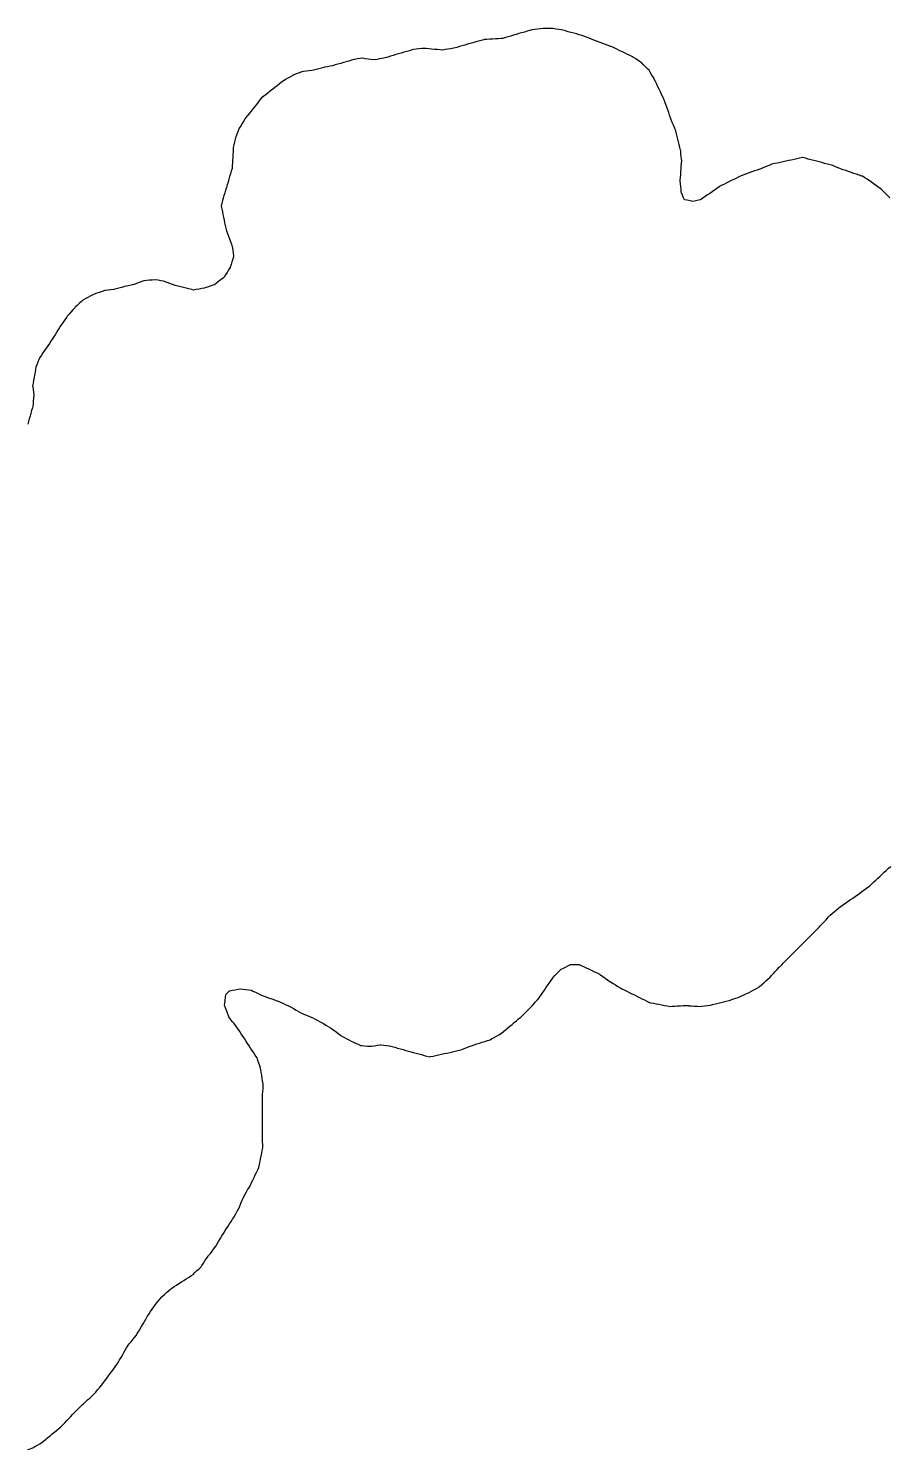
# Model space of a CAD drawing. Header units: millimetres. Extents: x 0 to 3094, y 578 to 2491.
# Drawn here: x 795 to 1100, y 1949 to 2452 of the extents above; entities that cross this region are included whole.
import ezdxf

# ---------------------------------------------------------------- set-up
doc = ezdxf.new("R2010")
doc.units = ezdxf.units.MM
doc.layers.add('ALL_ISLANDS', color=7, linetype='Continuous')
doc.layers.add('OUTLINE_ISLAND_04', color=7, linetype='Continuous')

msp = doc.modelspace()

# ---------------------------------------------------------------- linework, layer by layer
at = {"layer": 'ALL_ISLANDS'}
for points in [[(1100.3611, 2391.8703), (1099.654, 2392.5774), (1098.9469, 2393.2845), (1098.2398, 2393.9916), (1097.5327, 2394.6988), (1096.9538, 2395.1339), (1096.1545, 2395.7347), (1095.3551, 2396.3356), (1094.5557, 2396.9364), (1093.7564, 2397.5373), (1093.2084, 2397.8818), (1092.3619, 2398.4142), (1091.5154, 2398.9466), (1090.6689, 2399.4789), (1090.5294, 2399.5262), (1089.5824, 2399.8474), (1088.6353, 2400.1686), (1087.6883, 2400.4898), (1086.7413, 2400.811), (1085.7943, 2401.1322), (1084.8473, 2401.4534), (1083.9003, 2401.7746), (1082.9532, 2402.0957), (1082.0927, 2402.4632), (1081.1731, 2402.856), (1080.2534, 2403.2487), (1080.2205, 2403.2575), (1079.2544, 2403.5158), (1078.2884, 2403.7741), (1077.3223, 2404.0324), (1076.3562, 2404.2907), (1075.3902, 2404.549), (1074.4241, 2404.8073), (1073.458, 2405.0656), (1072.492, 2405.3239), (1071.5259, 2405.5822), (1070.5599, 2405.8405), (1069.5938, 2406.0988), (1069.4367, 2406.0648), (1068.4594, 2405.8528), (1067.4821, 2405.6409), (1066.5048, 2405.4289), (1065.5276, 2405.217), (1064.5503, 2405.005), (1063.573, 2404.7931), (1062.5957, 2404.5812), (1061.6184, 2404.3692), (1060.6411, 2404.1573), (1059.6639, 2403.9453), (1058.6866, 2403.7334), (1058.2199, 2403.5453), (1057.2923, 2403.1716), (1056.3648, 2402.7978), (1055.4373, 2402.4241), (1055.271, 2402.364), (1054.3306, 2402.0239), (1053.3902, 2401.6838), (1052.4498, 2401.3438), (1051.5094, 2401.0037), (1050.569, 2400.6636), (1049.6286, 2400.3236), (1048.6882, 2399.9835), (1047.7478, 2399.6434), (1046.9751, 2399.259), (1046.0798, 2398.8136), (1045.1845, 2398.3681), (1044.2892, 2397.9227), (1043.3939, 2397.4772), (1042.4985, 2397.0318), (1041.6032, 2396.5864), (1040.7079, 2396.1409), (1040.0131, 2395.6696), (1039.1855, 2395.1082), (1038.3579, 2394.5469), (1037.5303, 2393.9855), (1036.7028, 2393.4242), (1035.8752, 2392.8628), (1035.0476, 2392.3015), (1034.22, 2391.7401), (1033.3924, 2391.1788), (1032.6753, 2391.0144), (1031.7006, 2390.7909), (1030.7259, 2390.5675), (1030.6622, 2390.5798), (1029.6804, 2390.7697), (1028.6985, 2390.9595), (1027.7167, 2391.1493), (1027.4175, 2391.8277), (1027.0138, 2392.7426), (1026.6102, 2393.6575), (1026.5904, 2393.8561), (1026.4913, 2394.8512), (1026.3922, 2395.8463), (1026.2931, 2396.8413), (1026.194, 2397.8364), (1026.2126, 2398.0794), (1026.2888, 2399.0765), (1026.3651, 2400.0736), (1026.4413, 2401.0707), (1026.5176, 2402.0678), (1026.5938, 2403.0649), (1026.67, 2404.0619), (1026.7463, 2405.059), (1026.7004, 2405.47), (1026.5894, 2406.4639), (1026.4784, 2407.4577), (1026.3674, 2408.4515), (1026.301, 2408.7193), (1026.0603, 2409.6899), (1025.8196, 2410.6605), (1025.5789, 2411.6311), (1025.3382, 2412.6017), (1025.0975, 2413.5722), (1024.8568, 2414.5428), (1024.616, 2415.5134), (1024.5176, 2415.7607), (1024.1476, 2416.6897), (1023.7777, 2417.6188), (1023.4077, 2418.5478), (1023.0377, 2419.4769), (1022.8005, 2420.1382), (1022.4628, 2421.0795), (1022.1252, 2422.0208), (1021.7876, 2422.9621), (1021.45, 2423.9034), (1021.1123, 2424.8446), (1020.7747, 2425.7859), (1020.4371, 2426.7272), (1020.044, 2427.5529), (1019.6142, 2428.4558), (1019.1844, 2429.3587), (1018.7546, 2430.2617), (1018.3249, 2431.1646), (1017.8951, 2432.0675), (1017.4653, 2432.9704), (1017.0355, 2433.8734), (1016.7069, 2434.4228), (1016.1937, 2435.281), (1015.6805, 2436.1393), (1015.1673, 2436.9975), (1014.6528, 2437.5276), (1013.9563, 2438.2451), (1013.2597, 2438.9626), (1012.5632, 2439.6801), (1012.1902, 2439.9258), (1011.355, 2440.4757), (1010.5198, 2441.0257), (1009.6846, 2441.5757), (1009.3568, 2441.7361), (1008.4586, 2442.1757), (1007.5604, 2442.6153), (1006.6622, 2443.0549), (1005.764, 2443.4945), (1004.8658, 2443.934), (1003.9676, 2444.3736), (1003.0694, 2444.8132), (1002.1712, 2445.2528), (1001.658, 2445.4398), (1000.7184, 2445.7822), (999.7788, 2446.1245), (998.8392, 2446.4669), (997.8997, 2446.8092), (996.9601, 2447.1516), (996.0205, 2447.4939), (995.0809, 2447.8363), (994.5244, 2448.0714), (993.6032, 2448.4605), (992.6821, 2448.8497), (991.7609, 2449.2388), (991.4029, 2449.3369), (990.4385, 2449.6013), (989.474, 2449.8656), (988.5096, 2450.1299), (987.5452, 2450.3943), (986.5807, 2450.6586), (985.6163, 2450.923), (984.6519, 2451.1873), (984.2019, 2451.2592), (983.2144, 2451.4171), (982.2269, 2451.5749), (981.2395, 2451.7328), (980.8875, 2451.7414), (979.8878, 2451.7659), (978.8881, 2451.7905), (977.8884, 2451.815), (977.7059, 2451.7947), (976.7121, 2451.684), (975.7182, 2451.5733), (974.7244, 2451.4625), (973.7305, 2451.3518), (972.9511, 2451.1193), (971.9928, 2450.8335), (971.0345, 2450.5476), (970.0763, 2450.2618), (969.118, 2449.9759), (968.1597, 2449.69), (967.2015, 2449.4042), (966.2432, 2449.1183), (965.2849, 2448.8325), (964.3266, 2448.5466), (963.3684, 2448.2607), (962.7925, 2448.2255), (961.7944, 2448.1643), (960.7963, 2448.1032), (959.7981, 2448.0421), (958.8, 2447.9809), (957.8019, 2447.9198), (956.8037, 2447.8587), (956.7048, 2447.8307), (955.7425, 2447.5585), (954.7803, 2447.2863), (953.818, 2447.0142), (952.8558, 2446.742), (951.8935, 2446.4699), (950.9313, 2446.1977), (949.969, 2445.9255), (949.0068, 2445.6534), (948.0445, 2445.3812), (947.0823, 2445.1091), (946.12, 2444.8369), (945.9473, 2444.8078), (944.9612, 2444.6416), (943.9751, 2444.4754), (942.989, 2444.3092), (942.0029, 2444.143), (941.2128, 2444.2123), (940.2166, 2444.2998), (939.2204, 2444.3873), (938.2243, 2444.4748), (937.2281, 2444.5623), (936.2319, 2444.6498), (935.2358, 2444.7373), (934.7325, 2444.6795), (933.739, 2444.5656), (932.7455, 2444.4517), (931.752, 2444.3378), (931.3092, 2444.2082), (930.3494, 2443.9274), (929.3896, 2443.6466), (928.4299, 2443.3658), (927.4701, 2443.0849), (926.5103, 2442.8041), (925.5506, 2442.5233), (924.5908, 2442.2425), (923.6311, 2441.9617), (922.6713, 2441.6809), (921.7115, 2441.4001), (920.7518, 2441.1192), (919.8829, 2440.991), (918.8937, 2440.8449), (917.9044, 2440.6988), (917.7114, 2440.7236), (916.7195, 2440.8507), (915.7276, 2440.9778), (914.7357, 2441.105), (913.7438, 2441.2321), (912.9158, 2441.1238), (911.9242, 2440.994), (910.9327, 2440.8643), (910.8244, 2440.8329), (909.8639, 2440.5547), (908.9034, 2440.2764), (907.9429, 2439.9981), (906.9824, 2439.7198), (906.0219, 2439.4415), (905.0614, 2439.1633), (904.1009, 2438.885), (903.1404, 2438.6067), (902.3041, 2438.4442), (901.3224, 2438.2535), (900.3408, 2438.0627), (900.2308, 2438.0333), (899.2648, 2437.7747), (898.2988, 2437.5162), (897.3328, 2437.2577), (896.3668, 2436.9991), (895.8086, 2436.9357), (894.815, 2436.8227), (893.8214, 2436.7097), (892.8278, 2436.5968), (892.2754, 2436.4018), (891.3325, 2436.0689), (890.3895, 2435.736), (889.4466, 2435.403), (889.0936, 2435.1974), (888.2296, 2434.6939), (887.3656, 2434.1904), (886.5016, 2433.6869), (885.6376, 2433.1834), (885.103, 2432.7623), (884.3174, 2432.1434), (883.5319, 2431.5246), (882.7464, 2430.9058), (881.9609, 2430.2869), (881.1753, 2429.6681), (880.3898, 2429.0493), (879.6043, 2428.4304), (878.8188, 2427.8116), (878.0333, 2427.1928), (877.4587, 2426.4733), (876.8347, 2425.6919), (876.2107, 2424.9105), (875.5867, 2424.1291), (874.9626, 2423.3477), (874.3386, 2422.5663), (873.7146, 2421.7849), (873.0906, 2421.0035), (872.4666, 2420.2221), (872.251, 2419.8853), (871.7119, 2419.0431), (871.1727, 2418.2008), (870.6336, 2417.3586), (870.0945, 2416.5164), (869.8509, 2415.9085), (869.479, 2414.9802), (869.107, 2414.0519), (868.7351, 2413.1237), (868.6222, 2412.5938), (868.4138, 2411.6157), (868.2054, 2410.6377), (867.9969, 2409.6597), (867.9678, 2409.16), (867.9096, 2408.1617), (867.8513, 2407.1634), (867.7931, 2406.1651), (867.7349, 2405.1668), (867.6766, 2404.1685), (867.6184, 2403.1702), (867.5602, 2402.1719), (867.2885, 2401.2674), (867.0009, 2400.3096), (866.7132, 2399.3519), (866.4256, 2398.3941), (866.138, 2397.4364), (865.8503, 2396.4787), (865.5627, 2395.5209), (865.2751, 2394.5632), (864.9874, 2393.6054), (864.6998, 2392.6477), (864.4122, 2391.69), (864.2161, 2390.8756), (863.9821, 2389.9034), (863.7481, 2388.9312), (863.758, 2388.8827), (863.9575, 2387.9028), (864.1571, 2386.9229), (864.3567, 2385.943), (864.5563, 2384.9632), (864.7559, 2383.9833), (864.9555, 2383.0034), (865.1551, 2382.0235), (865.3547, 2381.0436), (865.6583, 2380.189), (865.993, 2379.2467), (866.3277, 2378.3044), (866.6624, 2377.362), (866.9971, 2376.4197), (867.3318, 2375.4774), (867.6665, 2374.5351), (867.7098, 2374.2143), (867.8436, 2373.2233), (867.9774, 2372.2323), (868.1112, 2371.2413), (868.077, 2371.1251), (867.7945, 2370.1658), (867.512, 2369.2066), (867.2295, 2368.2473), (866.947, 2367.288), (866.8486, 2367.1302), (866.3195, 2366.2817), (865.7904, 2365.4331), (865.2614, 2364.5845), (864.7323, 2363.736), (864.4914, 2363.546), (863.7063, 2362.9266), (862.9213, 2362.3072), (862.1362, 2361.6878), (861.3511, 2361.0684), (860.821, 2360.886), (859.8754, 2360.5606), (858.9298, 2360.2352), (857.9843, 2359.9099), (857.8758, 2359.8902), (856.8919, 2359.7115), (855.908, 2359.5328), (854.9241, 2359.3542), (853.9402, 2359.1755), (853.2891, 2359.3333), (852.3172, 2359.5689), (851.3454, 2359.8045), (850.3735, 2360.04), (849.4016, 2360.2756), (848.4298, 2360.5112), (847.4579, 2360.7467), (847.3863, 2360.7747), (846.4549, 2361.1388), (845.5235, 2361.5028), (844.5921, 2361.8668), (843.6607, 2362.2308), (843.3393, 2362.2887), (842.3551, 2362.4661), (841.371, 2362.6436), (840.3869, 2362.821), (840.2821, 2362.8128), (839.2851, 2362.7347), (838.2882, 2362.6567), (837.2912, 2362.5786), (836.2943, 2362.5006), (835.6596, 2362.2468), (834.731, 2361.8756), (833.8025, 2361.5043), (832.8739, 2361.1331), (832.3409, 2361.0196), (831.3628, 2360.8114), (830.3847, 2360.6032), (829.4066, 2360.3949), (828.9183, 2360.2597), (827.9545, 2359.9928), (826.9908, 2359.7259), (826.0271, 2359.459), (825.6836, 2359.4169), (824.6911, 2359.295), (823.6985, 2359.1731), (822.706, 2359.0512), (822.5568, 2359.0018), (821.6075, 2358.6872), (820.6583, 2358.3725), (819.7091, 2358.0579), (818.7599, 2357.7433), (818.2677, 2357.4763), (817.3887, 2356.9995), (816.5097, 2356.5227), (815.6307, 2356.0459), (814.7517, 2355.5691), (814.2419, 2355.1046), (813.5027, 2354.4311), (812.7636, 2353.7576), (812.0244, 2353.0841), (811.873, 2352.9105), (811.2158, 2352.1568), (810.5585, 2351.4031), (809.9013, 2350.6494), (809.2441, 2349.8957), (808.9366, 2349.4628), (808.3574, 2348.6475), (807.7782, 2347.8323), (807.1991, 2347.0171), (806.6199, 2346.2019), (806.4378, 2345.893), (805.9301, 2345.0315), (805.4223, 2344.17), (804.9146, 2343.3085), (804.4068, 2342.447), (804.0349, 2341.9052), (803.469, 2341.0807), (802.9031, 2340.2562), (802.3372, 2339.4318), (801.7712, 2338.6073), (801.2053, 2337.7829), (800.6394, 2336.9584), (800.0735, 2336.1339), (799.5075, 2335.3095), (799.2329, 2334.6199), (798.8628, 2333.6908), (798.4928, 2332.7618), (798.1228, 2331.8328), (797.9992, 2331.1268), (797.8268, 2330.1417), (797.6545, 2329.1567), (797.4821, 2328.1717), (797.3097, 2327.1866), (797.1373, 2326.2016), (796.965, 2325.2166), (797.002, 2324.9313), (797.1308, 2323.9396), (797.2595, 2322.9479), (797.3883, 2321.9562), (797.3863, 2321.933), (797.3025, 2320.9365), (797.2187, 2319.94), (797.1349, 2318.9435), (797.0511, 2317.9471), (796.9077, 2317.456), (796.6274, 2316.4961), (796.3471, 2315.5362), (796.0668, 2314.5763), (795.7864, 2313.6164), (795.5061, 2312.6565), (795.2258, 2311.6966)], [(795.1454, 1948.636), (796.0995, 1948.9352), (797.0537, 1949.2345), (797.7966, 1949.6866), (798.6508, 1950.2065), (799.505, 1950.7264), (800.3593, 1951.2463), (800.8185, 1951.6242), (801.5907, 1952.2596), (802.3629, 1952.8949), (803.1351, 1953.5303), (803.9073, 1954.1657), (804.6795, 1954.8011), (805.4517, 1955.4365), (806.2238, 1956.0719), (806.996, 1956.7072), (807.0033, 1956.7148), (807.694, 1957.4379), (808.3848, 1958.161), (809.0756, 1958.884), (809.7664, 1959.6071), (810.4571, 1960.3302), (811.1479, 1961.0533), (811.7117, 1961.618), (812.4181, 1962.3257), (813.1246, 1963.0334), (813.8311, 1963.7412), (814.5376, 1964.4489), (814.985, 1964.86), (815.7213, 1965.5367), (816.4576, 1966.2133), (817.1939, 1966.89), (817.9302, 1967.5667), (818.6665, 1968.2433), (819.3074, 1968.9904), (819.9585, 1969.7494), (820.6096, 1970.5084), (821.2607, 1971.2674), (821.4538, 1971.5262), (822.0518, 1972.3276), (822.6499, 1973.1291), (823.248, 1973.9305), (823.8461, 1974.732), (824.4441, 1975.5334), (825.0422, 1976.3349), (825.6403, 1977.1363), (826.2383, 1977.9378), (826.8364, 1978.7392), (827.274, 1979.5019), (827.7717, 1980.3693), (828.2694, 1981.2366), (828.7671, 1982.104), (829.2647, 1982.9713), (829.7624, 1983.8387), (830.2601, 1984.7061), (830.7578, 1985.5734), (831.1639, 1986.0606), (831.8043, 1986.8286), (832.4447, 1987.5967), (833.0851, 1988.3648), (833.7254, 1989.1328), (834.0415, 1989.6762), (834.5443, 1990.5407), (835.047, 1991.4051), (835.5498, 1992.2695), (836.0526, 1993.1339), (836.5554, 1993.9983), (837.0581, 1994.8628), (837.5609, 1995.7272), (837.6381, 1995.8412), (838.1988, 1996.6692), (838.7595, 1997.4972), (839.3202, 1998.3252), (839.8809, 1999.1532), (840.4416, 1999.9812), (840.8032, 2000.4238), (841.4359, 2001.1982), (842.0685, 2001.9726), (842.7012, 2002.7471), (842.8577, 2002.8861), (843.6051, 2003.5504), (844.3525, 2004.2148), (845.1, 2004.8791), (845.8474, 2005.5434), (846.2639, 2005.811), (847.1052, 2006.3515), (847.9465, 2006.892), (848.7879, 2007.4325), (849.6292, 2007.9731), (850.4705, 2008.5136), (851.3119, 2009.0541), (852.1532, 2009.5946), (852.9945, 2010.1351), (853.8358, 2010.6757), (854.4498, 2011.2815), (855.1616, 2011.9839), (855.8733, 2012.6863), (856.5851, 2013.3887), (856.8408, 2013.762), (857.4058, 2014.5871), (857.9709, 2015.4121), (858.5359, 2016.2372), (859.101, 2017.0622), (859.2834, 2017.3051), (859.8839, 2018.1046), (860.4845, 2018.9042), (861.0851, 2019.7038), (861.6856, 2020.5033), (861.7749, 2020.6522), (862.2893, 2021.5098), (862.8037, 2022.3674), (863.318, 2023.225), (863.8324, 2024.0825), (863.9887, 2024.3269), (864.5274, 2025.1694), (865.0661, 2026.0119), (865.6048, 2026.8544), (866.1435, 2027.6969), (866.6822, 2028.5394), (867.221, 2029.3819), (867.7597, 2030.2244), (868.2984, 2031.0669), (868.3908, 2031.2372), (868.8676, 2032.1162), (869.3445, 2032.9952), (869.8213, 2033.8742), (870.2982, 2034.7532), (870.4503, 2035.1319), (870.8231, 2036.0599), (871.1958, 2036.9878), (871.5686, 2037.9157), (871.5917, 2037.9559), (872.0904, 2038.8226), (872.5892, 2039.6893), (873.088, 2040.5561), (873.5868, 2041.4228), (874.0855, 2042.2896), (874.4967, 2043.1522), (874.9271, 2044.0548), (875.3574, 2044.9575), (875.7877, 2045.8602), (876.2181, 2046.7628), (876.6484, 2047.6655), (877.0787, 2048.5682), (877.0977, 2048.6639), (877.2927, 2049.6447), (877.4876, 2050.6255), (877.6826, 2051.6063), (877.8775, 2052.5871), (878.0725, 2053.568), (878.2674, 2054.5488), (878.4624, 2055.5296), (878.4598, 2055.604), (878.4247, 2056.6034), (878.3897, 2057.6028), (878.3547, 2058.6022), (878.3196, 2059.6015), (878.3191, 2060.2381), (878.3182, 2061.2381), (878.3173, 2062.2381), (878.3164, 2063.2381), (878.3155, 2064.2381), (878.3147, 2065.2381), (878.3138, 2066.2381), (878.3129, 2067.2381), (878.312, 2068.2381), (878.3111, 2069.2381), (878.3103, 2070.2381), (878.3094, 2071.2381), (878.3085, 2072.2381), (878.3076, 2073.2381), (878.3202, 2073.4016), (878.3968, 2074.3987), (878.4734, 2075.3957), (878.55, 2076.3928), (878.6266, 2077.3899), (878.5247, 2078.171), (878.3953, 2079.1626), (878.266, 2080.1542), (878.263, 2080.1713), (878.0882, 2081.1559), (877.9135, 2082.1405), (877.7387, 2083.1251), (877.564, 2084.1097), (877.4156, 2084.5294), (877.0822, 2085.4721), (876.7487, 2086.4149), (876.4153, 2087.3577), (876.347, 2087.4614), (875.7969, 2088.2965), (875.2468, 2089.1316), (874.6967, 2089.9667), (874.1466, 2090.8018), (873.5965, 2091.6368), (873.0464, 2092.4719), (872.4963, 2093.307), (871.9462, 2094.1421), (871.3961, 2094.9772), (870.846, 2095.8123), (870.2959, 2096.6474), (869.7458, 2097.4825), (869.1957, 2098.3176), (868.9076, 2098.6811), (868.2865, 2099.4648), (867.6653, 2100.2485), (867.0442, 2101.0322), (866.4231, 2101.8159), (866.2911, 2102.1845), (865.9541, 2103.126), (865.617, 2104.0675), (865.28, 2105.009), (864.943, 2105.9505), (865.0287, 2106.7275), (865.1383, 2107.7215), (865.248, 2108.7155), (865.3576, 2109.7094), (865.9436, 2110.3351), (866.6271, 2111.065), (866.7562, 2111.0891), (867.7391, 2111.2729), (868.7221, 2111.4567), (869.7051, 2111.6405), (870.688, 2111.8242), (871.4469, 2111.7075), (872.4353, 2111.5556), (873.4237, 2111.4036), (874.412, 2111.2516), (874.9764, 2110.9756), (875.8748, 2110.5364), (876.7732, 2110.0972), (877.6716, 2109.658), (877.9464, 2109.5569), (878.8848, 2109.2115), (879.8233, 2108.8661), (880.7617, 2108.5207), (881.7002, 2108.1753), (882.6387, 2107.83), (883.5771, 2107.4846), (884.5156, 2107.1392), (884.6053, 2107.0983), (885.5154, 2106.684), (886.4255, 2106.2696), (887.3357, 2105.8553), (888.2458, 2105.4409), (888.4981, 2105.2911), (889.3579, 2104.7806), (890.2177, 2104.27), (891.0776, 2103.7595), (891.9374, 2103.2489), (892.348, 2103.0821), (893.2744, 2102.7056), (894.2008, 2102.3291), (895.1273, 2101.9527), (895.2336, 2101.8993), (896.1274, 2101.4509), (897.0212, 2101.0024), (897.915, 2100.5539), (898.8088, 2100.1055), (899.031, 2099.972), (899.8883, 2099.4572), (900.7456, 2098.9424), (901.6029, 2098.4276), (902.4602, 2097.9128), (902.7595, 2097.6912), (903.5631, 2097.096), (904.3668, 2096.5009), (905.1704, 2095.9058), (905.974, 2095.3106), (906.2485, 2095.1588), (907.1236, 2094.6748), (907.9986, 2094.1908), (908.8737, 2093.7068), (909.7487, 2093.2228), (910.3462, 2092.9608), (911.262, 2092.5593), (912.1779, 2092.1577), (913.0937, 2091.7561), (913.5603, 2091.7118), (914.5559, 2091.6172), (915.5514, 2091.5227), (916.5469, 2091.4281), (916.9787, 2091.4934), (917.9675, 2091.643), (918.9562, 2091.7926), (919.945, 2091.9423), (920.2458, 2091.9138), (921.2413, 2091.8195), (922.2369, 2091.7252), (923.2324, 2091.6309), (923.2959, 2091.6128), (924.2577, 2091.3392), (925.2195, 2091.0655), (926.1814, 2090.7919), (927.1432, 2090.5182), (928.105, 2090.2445), (929.0668, 2089.9709), (930.0287, 2089.6972), (930.9905, 2089.4236), (931.7299, 2089.2294), (932.6972, 2088.9754), (933.6644, 2088.7214), (934.6316, 2088.4674), (935.5988, 2088.2135), (936.566, 2087.9595), (937.5332, 2087.7055), (937.7642, 2087.7564), (938.7408, 2087.9715), (939.7174, 2088.1866), (940.694, 2088.4017), (941.6706, 2088.6168), (942.6472, 2088.8319), (943.6237, 2089.047), (944.6003, 2089.2621), (945.5769, 2089.4772), (946.5535, 2089.6923), (947.5301, 2089.9075), (948.5067, 2090.1226), (949.1033, 2090.3671), (950.0286, 2090.7464), (950.9538, 2091.1258), (951.8791, 2091.5051), (952.3154, 2091.643), (953.2688, 2091.9445), (954.2223, 2092.246), (955.1758, 2092.5474), (956.1293, 2092.8489), (957.0827, 2093.1504), (958.0362, 2093.4519), (958.9897, 2093.7533), (959.4491, 2094.0221), (960.3122, 2094.5271), (961.1754, 2095.0321), (962.0385, 2095.537), (962.9017, 2096.042), (963.6161, 2096.6358), (964.3851, 2097.2751), (965.1541, 2097.9143), (965.9232, 2098.5535), (966.6922, 2099.1927), (967.4612, 2099.8319), (968.2302, 2100.4711), (968.9993, 2101.1103), (969.7683, 2101.7495), (970.2486, 2102.2249), (970.9593, 2102.9284), (971.6701, 2103.6319), (972.3808, 2104.3353), (973.0915, 2105.0388), (973.8022, 2105.7423), (974.3823, 2106.4164), (975.0345, 2107.1744), (975.6868, 2107.9324), (976.339, 2108.6904), (976.4147, 2108.8001), (976.9826, 2109.6232), (977.5505, 2110.4463), (978.1183, 2111.2694), (978.6862, 2112.0925), (979.2541, 2112.9156), (979.822, 2113.7387), (980.3899, 2114.5618), (980.9578, 2115.3849), (981.5256, 2116.2081), (981.9257, 2116.6001), (982.64, 2117.3), (983.3542, 2117.9998), (984.0685, 2118.6997), (984.671, 2119.0211), (985.5533, 2119.4918), (986.4356, 2119.9624), (987.318, 2120.4331), (988.3174, 2120.4332), (989.3174, 2120.4332), (990.3174, 2120.4333), (990.4405, 2120.3759), (991.3467, 2119.953), (992.2529, 2119.5302), (993.1591, 2119.1073), (994.0653, 2118.6844), (994.9715, 2118.2616), (995.8777, 2117.8387), (996.7839, 2117.4159), (997.6901, 2116.993), (998.0121, 2116.7604), (998.8227, 2116.1749), (999.6334, 2115.5894), (1000.444, 2115.0038), (1001.2547, 2114.4183), (1001.5692, 2114.2195), (1002.4145, 2113.6852), (1003.2597, 2113.1509), (1004.105, 2112.6166), (1004.9503, 2112.0822), (1005.4851, 2111.8168), (1006.3808, 2111.3721), (1007.2765, 2110.9275), (1008.1722, 2110.4829), (1009.0679, 2110.0382), (1009.9636, 2109.5936), (1010.8593, 2109.1489), (1011.755, 2108.7043), (1012.6507, 2108.2596), (1013.5464, 2107.815), (1014.4421, 2107.3703), (1015.3378, 2106.9257), (1015.7332, 2106.8506), (1016.7157, 2106.664), (1017.6981, 2106.4774), (1018.6805, 2106.2908), (1019.663, 2106.1042), (1020.6454, 2105.9176), (1021.6279, 2105.731), (1022.6103, 2105.5444), (1023.2855, 2105.5929), (1024.2829, 2105.6644), (1025.2804, 2105.7359), (1026.2778, 2105.8075), (1027.1001, 2105.8103), (1028.1001, 2105.8137), (1029.1001, 2105.8171), (1029.2175, 2105.8083), (1030.2147, 2105.733), (1031.2118, 2105.6577), (1032.209, 2105.5824), (1033.2061, 2105.5071), (1033.8963, 2105.5937), (1034.8886, 2105.7183), (1035.8808, 2105.8428), (1036.873, 2105.9674), (1037.681, 2106.1765), (1038.6491, 2106.4271), (1039.6172, 2106.6776), (1040.5853, 2106.9282), (1041.5534, 2107.1788), (1042.5215, 2107.4293), (1043.4896, 2107.6799), (1043.8494, 2107.7959), (1044.8012, 2108.1028), (1045.7529, 2108.4097), (1046.7046, 2108.7167), (1046.7405, 2108.7326), (1047.6543, 2109.1388), (1048.568, 2109.545), (1049.4818, 2109.9512), (1050.3956, 2110.3575), (1050.5519, 2110.4433), (1051.4285, 2110.9247), (1052.305, 2111.406), (1053.1815, 2111.8873), (1054.0581, 2112.3687), (1054.2801, 2112.5669), (1055.0262, 2113.2327), (1055.7723, 2113.8986), (1056.5184, 2114.5644), (1057.2645, 2115.2303), (1058.0106, 2115.8961), (1058.5153, 2116.4437), (1059.193, 2117.1789), (1059.8708, 2117.9142), (1060.5485, 2118.6495), (1061.2263, 2119.3848), (1061.4093, 2119.5684), (1062.1154, 2120.2765), (1062.8215, 2120.9846), (1063.5275, 2121.6928), (1064.2336, 2122.4009), (1064.9397, 2123.109), (1065.6458, 2123.8172), (1066.3518, 2124.5253), (1067.0579, 2125.2334), (1067.764, 2125.9416), (1068.4701, 2126.6497), (1069.1761, 2127.3579), (1069.8822, 2128.066), (1070.5883, 2128.7741), (1071.2944, 2129.4823), (1072.0004, 2130.1904), (1072.7065, 2130.8985), (1073.4126, 2131.6067), (1074.1187, 2132.3148), (1074.8248, 2133.0229), (1075.5308, 2133.7311), (1075.9135, 2134.1473), (1076.5902, 2134.8835), (1077.267, 2135.6197), (1077.9437, 2136.3559), (1078.6205, 2137.0921), (1079.2973, 2137.8283), (1079.979, 2138.4156), (1080.7366, 2139.0683), (1081.4942, 2139.721), (1082.2519, 2140.3737), (1082.3781, 2140.463), (1083.1943, 2141.0407), (1084.0106, 2141.6183), (1084.8268, 2142.196), (1085.6431, 2142.7737), (1086.4593, 2143.3514), (1087.2756, 2143.9291), (1088.0919, 2144.5068), (1088.9081, 2145.0845), (1089.7244, 2145.6622), (1090.5406, 2146.2399), (1091.3569, 2146.8175), (1092.1731, 2147.3952), (1092.9894, 2147.9729), (1093.2856, 2148.2503), (1094.0154, 2148.9339), (1094.7453, 2149.6175), (1095.4751, 2150.3011), (1096.205, 2150.9847), (1096.9348, 2151.6683), (1097.6647, 2152.3519), (1098.3946, 2153.0355), (1099.1244, 2153.7191), (1099.8543, 2154.4027), (1099.9146, 2154.448), (1100.7146, 2155.048)]]:
    msp.add_lwpolyline(points, dxfattribs=at)
at = {"layer": 'OUTLINE_ISLAND_04'}
for points in [[(1100.3611, 2391.8703), (1099.654, 2392.5774), (1098.9469, 2393.2845), (1098.2398, 2393.9916), (1097.5327, 2394.6988), (1096.9538, 2395.1339), (1096.1545, 2395.7347), (1095.3551, 2396.3356), (1094.5557, 2396.9364), (1093.7564, 2397.5373), (1093.2084, 2397.8818), (1092.3619, 2398.4142), (1091.5154, 2398.9466), (1090.6689, 2399.4789), (1090.5294, 2399.5262), (1089.5824, 2399.8474), (1088.6353, 2400.1686), (1087.6883, 2400.4898), (1086.7413, 2400.811), (1085.7943, 2401.1322), (1084.8473, 2401.4534), (1083.9003, 2401.7746), (1082.9532, 2402.0957), (1082.0927, 2402.4632), (1081.1731, 2402.856), (1080.2534, 2403.2487), (1080.2205, 2403.2575), (1079.2544, 2403.5158), (1078.2884, 2403.7741), (1077.3223, 2404.0324), (1076.3562, 2404.2907), (1075.3902, 2404.549), (1074.4241, 2404.8073), (1073.458, 2405.0656), (1072.492, 2405.3239), (1071.5259, 2405.5822), (1070.5599, 2405.8405), (1069.5938, 2406.0988), (1069.4367, 2406.0648), (1068.4594, 2405.8528), (1067.4821, 2405.6409), (1066.5048, 2405.4289), (1065.5276, 2405.217), (1064.5503, 2405.005), (1063.573, 2404.7931), (1062.5957, 2404.5812), (1061.6184, 2404.3692), (1060.6411, 2404.1573), (1059.6639, 2403.9453), (1058.6866, 2403.7334), (1058.2199, 2403.5453), (1057.2923, 2403.1716), (1056.3648, 2402.7978), (1055.4373, 2402.4241), (1055.271, 2402.364), (1054.3306, 2402.0239), (1053.3902, 2401.6838), (1052.4498, 2401.3438), (1051.5094, 2401.0037), (1050.569, 2400.6636), (1049.6286, 2400.3236), (1048.6882, 2399.9835), (1047.7478, 2399.6434), (1046.9751, 2399.259), (1046.0798, 2398.8136), (1045.1845, 2398.3681), (1044.2892, 2397.9227), (1043.3939, 2397.4772), (1042.4985, 2397.0318), (1041.6032, 2396.5864), (1040.7079, 2396.1409), (1040.0131, 2395.6696), (1039.1855, 2395.1082), (1038.3579, 2394.5469), (1037.5303, 2393.9855), (1036.7028, 2393.4242), (1035.8752, 2392.8628), (1035.0476, 2392.3015), (1034.22, 2391.7401), (1033.3924, 2391.1788), (1032.6753, 2391.0144), (1031.7006, 2390.7909), (1030.7259, 2390.5675), (1030.6622, 2390.5798), (1029.6804, 2390.7697), (1028.6985, 2390.9595), (1027.7167, 2391.1493), (1027.4175, 2391.8277), (1027.0138, 2392.7426), (1026.6102, 2393.6575), (1026.5904, 2393.8561), (1026.4913, 2394.8512), (1026.3922, 2395.8463), (1026.2931, 2396.8413), (1026.194, 2397.8364), (1026.2126, 2398.0794), (1026.2888, 2399.0765), (1026.3651, 2400.0736), (1026.4413, 2401.0707), (1026.5176, 2402.0678), (1026.5938, 2403.0649), (1026.67, 2404.0619), (1026.7463, 2405.059), (1026.7004, 2405.47), (1026.5894, 2406.4639), (1026.4784, 2407.4577), (1026.3674, 2408.4515), (1026.301, 2408.7193), (1026.0603, 2409.6899), (1025.8196, 2410.6605), (1025.5789, 2411.6311), (1025.3382, 2412.6017), (1025.0975, 2413.5722), (1024.8568, 2414.5428), (1024.616, 2415.5134), (1024.5176, 2415.7607), (1024.1476, 2416.6897), (1023.7777, 2417.6188), (1023.4077, 2418.5478), (1023.0377, 2419.4769), (1022.8005, 2420.1382), (1022.4628, 2421.0795), (1022.1252, 2422.0208), (1021.7876, 2422.9621), (1021.45, 2423.9034), (1021.1123, 2424.8446), (1020.7747, 2425.7859), (1020.4371, 2426.7272), (1020.044, 2427.5529), (1019.6142, 2428.4558), (1019.1844, 2429.3587), (1018.7546, 2430.2617), (1018.3249, 2431.1646), (1017.8951, 2432.0675), (1017.4653, 2432.9704), (1017.0355, 2433.8734), (1016.7069, 2434.4228), (1016.1937, 2435.281), (1015.6805, 2436.1393), (1015.1673, 2436.9975), (1014.6528, 2437.5276), (1013.9563, 2438.2451), (1013.2597, 2438.9626), (1012.5632, 2439.6801), (1012.1902, 2439.9258), (1011.355, 2440.4757), (1010.5198, 2441.0257), (1009.6846, 2441.5757), (1009.3568, 2441.7361), (1008.4586, 2442.1757), (1007.5604, 2442.6153), (1006.6622, 2443.0549), (1005.764, 2443.4945), (1004.8658, 2443.934), (1003.9676, 2444.3736), (1003.0694, 2444.8132), (1002.1712, 2445.2528), (1001.658, 2445.4398), (1000.7184, 2445.7822), (999.7788, 2446.1245), (998.8392, 2446.4669), (997.8997, 2446.8092), (996.9601, 2447.1516), (996.0205, 2447.4939), (995.0809, 2447.8363), (994.5244, 2448.0714), (993.6032, 2448.4605), (992.6821, 2448.8497), (991.7609, 2449.2388), (991.4029, 2449.3369), (990.4385, 2449.6013), (989.474, 2449.8656), (988.5096, 2450.1299), (987.5452, 2450.3943), (986.5807, 2450.6586), (985.6163, 2450.923), (984.6519, 2451.1873), (984.2019, 2451.2592), (983.2144, 2451.4171), (982.2269, 2451.5749), (981.2395, 2451.7328), (980.8875, 2451.7414), (979.8878, 2451.7659), (978.8881, 2451.7905), (977.8884, 2451.815), (977.7059, 2451.7947), (976.7121, 2451.684), (975.7182, 2451.5733), (974.7244, 2451.4625), (973.7305, 2451.3518), (972.9511, 2451.1193), (971.9928, 2450.8335), (971.0345, 2450.5476), (970.0763, 2450.2618), (969.118, 2449.9759), (968.1597, 2449.69), (967.2015, 2449.4042), (966.2432, 2449.1183), (965.2849, 2448.8325), (964.3266, 2448.5466), (963.3684, 2448.2607), (962.7925, 2448.2255), (961.7944, 2448.1643), (960.7963, 2448.1032), (959.7981, 2448.0421), (958.8, 2447.9809), (957.8019, 2447.9198), (956.8037, 2447.8587), (956.7048, 2447.8307), (955.7425, 2447.5585), (954.7803, 2447.2863), (953.818, 2447.0142), (952.8558, 2446.742), (951.8935, 2446.4699), (950.9313, 2446.1977), (949.969, 2445.9255), (949.0068, 2445.6534), (948.0445, 2445.3812), (947.0823, 2445.1091), (946.12, 2444.8369), (945.9473, 2444.8078), (944.9612, 2444.6416), (943.9751, 2444.4754), (942.989, 2444.3092), (942.0029, 2444.143), (941.2128, 2444.2123), (940.2166, 2444.2998), (939.2204, 2444.3873), (938.2243, 2444.4748), (937.2281, 2444.5623), (936.2319, 2444.6498), (935.2358, 2444.7373), (934.7325, 2444.6795), (933.739, 2444.5656), (932.7455, 2444.4517), (931.752, 2444.3378), (931.3092, 2444.2082), (930.3494, 2443.9274), (929.3896, 2443.6466), (928.4299, 2443.3658), (927.4701, 2443.0849), (926.5103, 2442.8041), (925.5506, 2442.5233), (924.5908, 2442.2425), (923.6311, 2441.9617), (922.6713, 2441.6809), (921.7115, 2441.4001), (920.7518, 2441.1192), (919.8829, 2440.991), (918.8937, 2440.8449), (917.9044, 2440.6988), (917.7114, 2440.7236), (916.7195, 2440.8507), (915.7276, 2440.9778), (914.7357, 2441.105), (913.7438, 2441.2321), (912.9158, 2441.1238), (911.9242, 2440.994), (910.9327, 2440.8643), (910.8244, 2440.8329), (909.8639, 2440.5547), (908.9034, 2440.2764), (907.9429, 2439.9981), (906.9824, 2439.7198), (906.0219, 2439.4415), (905.0614, 2439.1633), (904.1009, 2438.885), (903.1404, 2438.6067), (902.3041, 2438.4442), (901.3224, 2438.2535), (900.3408, 2438.0627), (900.2308, 2438.0333), (899.2648, 2437.7747), (898.2988, 2437.5162), (897.3328, 2437.2577), (896.3668, 2436.9991), (895.8086, 2436.9357), (894.815, 2436.8227), (893.8214, 2436.7097), (892.8278, 2436.5968), (892.2754, 2436.4018), (891.3325, 2436.0689), (890.3895, 2435.736), (889.4466, 2435.403), (889.0936, 2435.1974), (888.2296, 2434.6939), (887.3656, 2434.1904), (886.5016, 2433.6869), (885.6376, 2433.1834), (885.103, 2432.7623), (884.3174, 2432.1434), (883.5319, 2431.5246), (882.7464, 2430.9058), (881.9609, 2430.2869), (881.1753, 2429.6681), (880.3898, 2429.0493), (879.6043, 2428.4304), (878.8188, 2427.8116), (878.0333, 2427.1928), (877.4587, 2426.4733), (876.8347, 2425.6919), (876.2107, 2424.9105), (875.5867, 2424.1291), (874.9626, 2423.3477), (874.3386, 2422.5663), (873.7146, 2421.7849), (873.0906, 2421.0035), (872.4666, 2420.2221), (872.251, 2419.8853), (871.7119, 2419.0431), (871.1727, 2418.2008), (870.6336, 2417.3586), (870.0945, 2416.5164), (869.8509, 2415.9085), (869.479, 2414.9802), (869.107, 2414.0519), (868.7351, 2413.1237), (868.6222, 2412.5938), (868.4138, 2411.6157), (868.2054, 2410.6377), (867.9969, 2409.6597), (867.9678, 2409.16), (867.9096, 2408.1617), (867.8513, 2407.1634), (867.7931, 2406.1651), (867.7349, 2405.1668), (867.6766, 2404.1685), (867.6184, 2403.1702), (867.5602, 2402.1719), (867.2885, 2401.2674), (867.0009, 2400.3096), (866.7132, 2399.3519), (866.4256, 2398.3941), (866.138, 2397.4364), (865.8503, 2396.4787), (865.5627, 2395.5209), (865.2751, 2394.5632), (864.9874, 2393.6054), (864.6998, 2392.6477), (864.4122, 2391.69), (864.2161, 2390.8756), (863.9821, 2389.9034), (863.7481, 2388.9312), (863.758, 2388.8827), (863.9575, 2387.9028), (864.1571, 2386.9229), (864.3567, 2385.943), (864.5563, 2384.9632), (864.7559, 2383.9833), (864.9555, 2383.0034), (865.1551, 2382.0235), (865.3547, 2381.0436), (865.6583, 2380.189), (865.993, 2379.2467), (866.3277, 2378.3044), (866.6624, 2377.362), (866.9971, 2376.4197), (867.3318, 2375.4774), (867.6665, 2374.5351), (867.7098, 2374.2143), (867.8436, 2373.2233), (867.9774, 2372.2323), (868.1112, 2371.2413), (868.077, 2371.1251), (867.7945, 2370.1658), (867.512, 2369.2066), (867.2295, 2368.2473), (866.947, 2367.288), (866.8486, 2367.1302), (866.3195, 2366.2817), (865.7904, 2365.4331), (865.2614, 2364.5845), (864.7323, 2363.736), (864.4914, 2363.546), (863.7063, 2362.9266), (862.9213, 2362.3072), (862.1362, 2361.6878), (861.3511, 2361.0684), (860.821, 2360.886), (859.8754, 2360.5606), (858.9298, 2360.2352), (857.9843, 2359.9099), (857.8758, 2359.8902), (856.8919, 2359.7115), (855.908, 2359.5328), (854.9241, 2359.3542), (853.9402, 2359.1755), (853.2891, 2359.3333), (852.3172, 2359.5689), (851.3454, 2359.8045), (850.3735, 2360.04), (849.4016, 2360.2756), (848.4298, 2360.5112), (847.4579, 2360.7467), (847.3863, 2360.7747), (846.4549, 2361.1388), (845.5235, 2361.5028), (844.5921, 2361.8668), (843.6607, 2362.2308), (843.3393, 2362.2887), (842.3551, 2362.4661), (841.371, 2362.6436), (840.3869, 2362.821), (840.2821, 2362.8128), (839.2851, 2362.7347), (838.2882, 2362.6567), (837.2912, 2362.5786), (836.2943, 2362.5006), (835.6596, 2362.2468), (834.731, 2361.8756), (833.8025, 2361.5043), (832.8739, 2361.1331), (832.3409, 2361.0196), (831.3628, 2360.8114), (830.3847, 2360.6032), (829.4066, 2360.3949), (828.9183, 2360.2597), (827.9545, 2359.9928), (826.9908, 2359.7259), (826.0271, 2359.459), (825.6836, 2359.4169), (824.6911, 2359.295), (823.6985, 2359.1731), (822.706, 2359.0512), (822.5568, 2359.0018), (821.6075, 2358.6872), (820.6583, 2358.3725), (819.7091, 2358.0579), (818.7599, 2357.7433), (818.2677, 2357.4763), (817.3887, 2356.9995), (816.5097, 2356.5227), (815.6307, 2356.0459), (814.7517, 2355.5691), (814.2419, 2355.1046), (813.5027, 2354.4311), (812.7636, 2353.7576), (812.0244, 2353.0841), (811.873, 2352.9105), (811.2158, 2352.1568), (810.5585, 2351.4031), (809.9013, 2350.6494), (809.2441, 2349.8957), (808.9366, 2349.4628), (808.3574, 2348.6475), (807.7782, 2347.8323), (807.1991, 2347.0171), (806.6199, 2346.2019), (806.4378, 2345.893), (805.9301, 2345.0315), (805.4223, 2344.17), (804.9146, 2343.3085), (804.4068, 2342.447), (804.0349, 2341.9052), (803.469, 2341.0807), (802.9031, 2340.2562), (802.3372, 2339.4318), (801.7712, 2338.6073), (801.2053, 2337.7829), (800.6394, 2336.9584), (800.0735, 2336.1339), (799.5075, 2335.3095), (799.2329, 2334.6199), (798.8628, 2333.6908), (798.4928, 2332.7618), (798.1228, 2331.8328), (797.9992, 2331.1268), (797.8268, 2330.1417), (797.6545, 2329.1567), (797.4821, 2328.1717), (797.3097, 2327.1866), (797.1373, 2326.2016), (796.965, 2325.2166), (797.002, 2324.9313), (797.1308, 2323.9396), (797.2595, 2322.9479), (797.3883, 2321.9562), (797.3863, 2321.933), (797.3025, 2320.9365), (797.2187, 2319.94), (797.1349, 2318.9435), (797.0511, 2317.9471), (796.9077, 2317.456), (796.6274, 2316.4961), (796.3471, 2315.5362), (796.0668, 2314.5763), (795.7864, 2313.6164), (795.5061, 2312.6565), (795.2258, 2311.6966)], [(795.1454, 1948.636), (796.0995, 1948.9352), (797.0537, 1949.2345), (797.7966, 1949.6866), (798.6508, 1950.2065), (799.505, 1950.7264), (800.3593, 1951.2463), (800.8185, 1951.6242), (801.5907, 1952.2596), (802.3629, 1952.8949), (803.1351, 1953.5303), (803.9073, 1954.1657), (804.6795, 1954.8011), (805.4517, 1955.4365), (806.2238, 1956.0719), (806.996, 1956.7072), (807.0033, 1956.7148), (807.694, 1957.4379), (808.3848, 1958.161), (809.0756, 1958.884), (809.7664, 1959.6071), (810.4571, 1960.3302), (811.1479, 1961.0533), (811.7117, 1961.618), (812.4181, 1962.3257), (813.1246, 1963.0334), (813.8311, 1963.7412), (814.5376, 1964.4489), (814.985, 1964.86), (815.7213, 1965.5367), (816.4576, 1966.2133), (817.1939, 1966.89), (817.9302, 1967.5667), (818.6665, 1968.2433), (819.3074, 1968.9904), (819.9585, 1969.7494), (820.6096, 1970.5084), (821.2607, 1971.2674), (821.4538, 1971.5262), (822.0518, 1972.3276), (822.6499, 1973.1291), (823.248, 1973.9305), (823.8461, 1974.732), (824.4441, 1975.5334), (825.0422, 1976.3349), (825.6403, 1977.1363), (826.2383, 1977.9378), (826.8364, 1978.7392), (827.274, 1979.5019), (827.7717, 1980.3693), (828.2694, 1981.2366), (828.7671, 1982.104), (829.2647, 1982.9713), (829.7624, 1983.8387), (830.2601, 1984.7061), (830.7578, 1985.5734), (831.1639, 1986.0606), (831.8043, 1986.8286), (832.4447, 1987.5967), (833.0851, 1988.3648), (833.7254, 1989.1328), (834.0415, 1989.6762), (834.5443, 1990.5407), (835.047, 1991.4051), (835.5498, 1992.2695), (836.0526, 1993.1339), (836.5554, 1993.9983), (837.0581, 1994.8628), (837.5609, 1995.7272), (837.6381, 1995.8412), (838.1988, 1996.6692), (838.7595, 1997.4972), (839.3202, 1998.3252), (839.8809, 1999.1532), (840.4416, 1999.9812), (840.8032, 2000.4238), (841.4359, 2001.1982), (842.0685, 2001.9726), (842.7012, 2002.7471), (842.8577, 2002.8861), (843.6051, 2003.5504), (844.3525, 2004.2148), (845.1, 2004.8791), (845.8474, 2005.5434), (846.2639, 2005.811), (847.1052, 2006.3515), (847.9465, 2006.892), (848.7879, 2007.4325), (849.6292, 2007.9731), (850.4705, 2008.5136), (851.3119, 2009.0541), (852.1532, 2009.5946), (852.9945, 2010.1351), (853.8358, 2010.6757), (854.4498, 2011.2815), (855.1616, 2011.9839), (855.8733, 2012.6863), (856.5851, 2013.3887), (856.8408, 2013.762), (857.4058, 2014.5871), (857.9709, 2015.4121), (858.5359, 2016.2372), (859.101, 2017.0622), (859.2834, 2017.3051), (859.8839, 2018.1046), (860.4845, 2018.9042), (861.0851, 2019.7038), (861.6856, 2020.5033), (861.7749, 2020.6522), (862.2893, 2021.5098), (862.8037, 2022.3674), (863.318, 2023.225), (863.8324, 2024.0825), (863.9887, 2024.3269), (864.5274, 2025.1694), (865.0661, 2026.0119), (865.6048, 2026.8544), (866.1435, 2027.6969), (866.6822, 2028.5394), (867.221, 2029.3819), (867.7597, 2030.2244), (868.2984, 2031.0669), (868.3908, 2031.2372), (868.8676, 2032.1162), (869.3445, 2032.9952), (869.8213, 2033.8742), (870.2982, 2034.7532), (870.4503, 2035.1319), (870.8231, 2036.0599), (871.1958, 2036.9878), (871.5686, 2037.9157), (871.5917, 2037.9559), (872.0904, 2038.8226), (872.5892, 2039.6893), (873.088, 2040.5561), (873.5868, 2041.4228), (874.0855, 2042.2896), (874.4967, 2043.1522), (874.9271, 2044.0548), (875.3574, 2044.9575), (875.7877, 2045.8602), (876.2181, 2046.7628), (876.6484, 2047.6655), (877.0787, 2048.5682), (877.0977, 2048.6639), (877.2927, 2049.6447), (877.4876, 2050.6255), (877.6826, 2051.6063), (877.8775, 2052.5871), (878.0725, 2053.568), (878.2674, 2054.5488), (878.4624, 2055.5296), (878.4598, 2055.604), (878.4247, 2056.6034), (878.3897, 2057.6028), (878.3547, 2058.6022), (878.3196, 2059.6015), (878.3191, 2060.2381), (878.3182, 2061.2381), (878.3173, 2062.2381), (878.3164, 2063.2381), (878.3155, 2064.2381), (878.3147, 2065.2381), (878.3138, 2066.2381), (878.3129, 2067.2381), (878.312, 2068.2381), (878.3111, 2069.2381), (878.3103, 2070.2381), (878.3094, 2071.2381), (878.3085, 2072.2381), (878.3076, 2073.2381), (878.3202, 2073.4016), (878.3968, 2074.3987), (878.4734, 2075.3957), (878.55, 2076.3928), (878.6266, 2077.3899), (878.5247, 2078.171), (878.3953, 2079.1626), (878.266, 2080.1542), (878.263, 2080.1713), (878.0882, 2081.1559), (877.9135, 2082.1405), (877.7387, 2083.1251), (877.564, 2084.1097), (877.4156, 2084.5294), (877.0822, 2085.4721), (876.7487, 2086.4149), (876.4153, 2087.3577), (876.347, 2087.4614), (875.7969, 2088.2965), (875.2468, 2089.1316), (874.6967, 2089.9667), (874.1466, 2090.8018), (873.5965, 2091.6368), (873.0464, 2092.4719), (872.4963, 2093.307), (871.9462, 2094.1421), (871.3961, 2094.9772), (870.846, 2095.8123), (870.2959, 2096.6474), (869.7458, 2097.4825), (869.1957, 2098.3176), (868.9076, 2098.6811), (868.2865, 2099.4648), (867.6653, 2100.2485), (867.0442, 2101.0322), (866.4231, 2101.8159), (866.2911, 2102.1845), (865.9541, 2103.126), (865.617, 2104.0675), (865.28, 2105.009), (864.943, 2105.9505), (865.0287, 2106.7275), (865.1383, 2107.7215), (865.248, 2108.7155), (865.3576, 2109.7094), (865.9436, 2110.3351), (866.6271, 2111.065), (866.7562, 2111.0891), (867.7391, 2111.2729), (868.7221, 2111.4567), (869.7051, 2111.6405), (870.688, 2111.8242), (871.4469, 2111.7075), (872.4353, 2111.5556), (873.4237, 2111.4036), (874.412, 2111.2516), (874.9764, 2110.9756), (875.8748, 2110.5364), (876.7732, 2110.0972), (877.6716, 2109.658), (877.9464, 2109.5569), (878.8848, 2109.2115), (879.8233, 2108.8661), (880.7617, 2108.5207), (881.7002, 2108.1753), (882.6387, 2107.83), (883.5771, 2107.4846), (884.5156, 2107.1392), (884.6053, 2107.0983), (885.5154, 2106.684), (886.4255, 2106.2696), (887.3357, 2105.8553), (888.2458, 2105.4409), (888.4981, 2105.2911), (889.3579, 2104.7806), (890.2177, 2104.27), (891.0776, 2103.7595), (891.9374, 2103.2489), (892.348, 2103.0821), (893.2744, 2102.7056), (894.2008, 2102.3291), (895.1273, 2101.9527), (895.2336, 2101.8993), (896.1274, 2101.4509), (897.0212, 2101.0024), (897.915, 2100.5539), (898.8088, 2100.1055), (899.031, 2099.972), (899.8883, 2099.4572), (900.7456, 2098.9424), (901.6029, 2098.4276), (902.4602, 2097.9128), (902.7595, 2097.6912), (903.5631, 2097.096), (904.3668, 2096.5009), (905.1704, 2095.9058), (905.974, 2095.3106), (906.2485, 2095.1588), (907.1236, 2094.6748), (907.9986, 2094.1908), (908.8737, 2093.7068), (909.7487, 2093.2228), (910.3462, 2092.9608), (911.262, 2092.5593), (912.1779, 2092.1577), (913.0937, 2091.7561), (913.5603, 2091.7118), (914.5559, 2091.6172), (915.5514, 2091.5227), (916.5469, 2091.4281), (916.9787, 2091.4934), (917.9675, 2091.643), (918.9562, 2091.7926), (919.945, 2091.9423), (920.2458, 2091.9138), (921.2413, 2091.8195), (922.2369, 2091.7252), (923.2324, 2091.6309), (923.2959, 2091.6128), (924.2577, 2091.3392), (925.2195, 2091.0655), (926.1814, 2090.7919), (927.1432, 2090.5182), (928.105, 2090.2445), (929.0668, 2089.9709), (930.0287, 2089.6972), (930.9905, 2089.4236), (931.7299, 2089.2294), (932.6972, 2088.9754), (933.6644, 2088.7214), (934.6316, 2088.4674), (935.5988, 2088.2135), (936.566, 2087.9595), (937.5332, 2087.7055), (937.7642, 2087.7564), (938.7408, 2087.9715), (939.7174, 2088.1866), (940.694, 2088.4017), (941.6706, 2088.6168), (942.6472, 2088.8319), (943.6237, 2089.047), (944.6003, 2089.2621), (945.5769, 2089.4772), (946.5535, 2089.6923), (947.5301, 2089.9075), (948.5067, 2090.1226), (949.1033, 2090.3671), (950.0286, 2090.7464), (950.9538, 2091.1258), (951.8791, 2091.5051), (952.3154, 2091.643), (953.2688, 2091.9445), (954.2223, 2092.246), (955.1758, 2092.5474), (956.1293, 2092.8489), (957.0827, 2093.1504), (958.0362, 2093.4519), (958.9897, 2093.7533), (959.4491, 2094.0221), (960.3122, 2094.5271), (961.1754, 2095.0321), (962.0385, 2095.537), (962.9017, 2096.042), (963.6161, 2096.6358), (964.3851, 2097.2751), (965.1541, 2097.9143), (965.9232, 2098.5535), (966.6922, 2099.1927), (967.4612, 2099.8319), (968.2302, 2100.4711), (968.9993, 2101.1103), (969.7683, 2101.7495), (970.2486, 2102.2249), (970.9593, 2102.9284), (971.6701, 2103.6319), (972.3808, 2104.3353), (973.0915, 2105.0388), (973.8022, 2105.7423), (974.3823, 2106.4164), (975.0345, 2107.1744), (975.6868, 2107.9324), (976.339, 2108.6904), (976.4147, 2108.8001), (976.9826, 2109.6232), (977.5505, 2110.4463), (978.1183, 2111.2694), (978.6862, 2112.0925), (979.2541, 2112.9156), (979.822, 2113.7387), (980.3899, 2114.5618), (980.9578, 2115.3849), (981.5256, 2116.2081), (981.9257, 2116.6001), (982.64, 2117.3), (983.3542, 2117.9998), (984.0685, 2118.6997), (984.671, 2119.0211), (985.5533, 2119.4918), (986.4356, 2119.9624), (987.318, 2120.4331), (988.3174, 2120.4332), (989.3174, 2120.4332), (990.3174, 2120.4333), (990.4405, 2120.3759), (991.3467, 2119.953), (992.2529, 2119.5302), (993.1591, 2119.1073), (994.0653, 2118.6844), (994.9715, 2118.2616), (995.8777, 2117.8387), (996.7839, 2117.4159), (997.6901, 2116.993), (998.0121, 2116.7604), (998.8227, 2116.1749), (999.6334, 2115.5894), (1000.444, 2115.0038), (1001.2547, 2114.4183), (1001.5692, 2114.2195), (1002.4145, 2113.6852), (1003.2597, 2113.1509), (1004.105, 2112.6166), (1004.9503, 2112.0822), (1005.4851, 2111.8168), (1006.3808, 2111.3721), (1007.2765, 2110.9275), (1008.1722, 2110.4829), (1009.0679, 2110.0382), (1009.9636, 2109.5936), (1010.8593, 2109.1489), (1011.755, 2108.7043), (1012.6507, 2108.2596), (1013.5464, 2107.815), (1014.4421, 2107.3703), (1015.3378, 2106.9257), (1015.7332, 2106.8506), (1016.7157, 2106.664), (1017.6981, 2106.4774), (1018.6805, 2106.2908), (1019.663, 2106.1042), (1020.6454, 2105.9176), (1021.6279, 2105.731), (1022.6103, 2105.5444), (1023.2855, 2105.5929), (1024.2829, 2105.6644), (1025.2804, 2105.7359), (1026.2778, 2105.8075), (1027.1001, 2105.8103), (1028.1001, 2105.8137), (1029.1001, 2105.8171), (1029.2175, 2105.8083), (1030.2147, 2105.733), (1031.2118, 2105.6577), (1032.209, 2105.5824), (1033.2061, 2105.5071), (1033.8963, 2105.5937), (1034.8886, 2105.7183), (1035.8808, 2105.8428), (1036.873, 2105.9674), (1037.681, 2106.1765), (1038.6491, 2106.4271), (1039.6172, 2106.6776), (1040.5853, 2106.9282), (1041.5534, 2107.1788), (1042.5215, 2107.4293), (1043.4896, 2107.6799), (1043.8494, 2107.7959), (1044.8012, 2108.1028), (1045.7529, 2108.4097), (1046.7046, 2108.7167), (1046.7405, 2108.7326), (1047.6543, 2109.1388), (1048.568, 2109.545), (1049.4818, 2109.9512), (1050.3956, 2110.3575), (1050.5519, 2110.4433), (1051.4285, 2110.9247), (1052.305, 2111.406), (1053.1815, 2111.8873), (1054.0581, 2112.3687), (1054.2801, 2112.5669), (1055.0262, 2113.2327), (1055.7723, 2113.8986), (1056.5184, 2114.5644), (1057.2645, 2115.2303), (1058.0106, 2115.8961), (1058.5153, 2116.4437), (1059.193, 2117.1789), (1059.8708, 2117.9142), (1060.5485, 2118.6495), (1061.2263, 2119.3848), (1061.4093, 2119.5684), (1062.1154, 2120.2765), (1062.8215, 2120.9846), (1063.5275, 2121.6928), (1064.2336, 2122.4009), (1064.9397, 2123.109), (1065.6458, 2123.8172), (1066.3518, 2124.5253), (1067.0579, 2125.2334), (1067.764, 2125.9416), (1068.4701, 2126.6497), (1069.1761, 2127.3579), (1069.8822, 2128.066), (1070.5883, 2128.7741), (1071.2944, 2129.4823), (1072.0004, 2130.1904), (1072.7065, 2130.8985), (1073.4126, 2131.6067), (1074.1187, 2132.3148), (1074.8248, 2133.0229), (1075.5308, 2133.7311), (1075.9135, 2134.1473), (1076.5902, 2134.8835), (1077.267, 2135.6197), (1077.9437, 2136.3559), (1078.6205, 2137.0921), (1079.2973, 2137.8283), (1079.979, 2138.4156), (1080.7366, 2139.0683), (1081.4942, 2139.721), (1082.2519, 2140.3737), (1082.3781, 2140.463), (1083.1943, 2141.0407), (1084.0106, 2141.6183), (1084.8268, 2142.196), (1085.6431, 2142.7737), (1086.4593, 2143.3514), (1087.2756, 2143.9291), (1088.0919, 2144.5068), (1088.9081, 2145.0845), (1089.7244, 2145.6622), (1090.5406, 2146.2399), (1091.3569, 2146.8175), (1092.1731, 2147.3952), (1092.9894, 2147.9729), (1093.2856, 2148.2503), (1094.0154, 2148.9339), (1094.7453, 2149.6175), (1095.4751, 2150.3011), (1096.205, 2150.9847), (1096.9348, 2151.6683), (1097.6647, 2152.3519), (1098.3946, 2153.0355), (1099.1244, 2153.7191), (1099.8543, 2154.4027), (1099.9146, 2154.448), (1100.7146, 2155.048)]]:
    msp.add_lwpolyline(points, dxfattribs=at)

doc.saveas('drawing.dxf')
